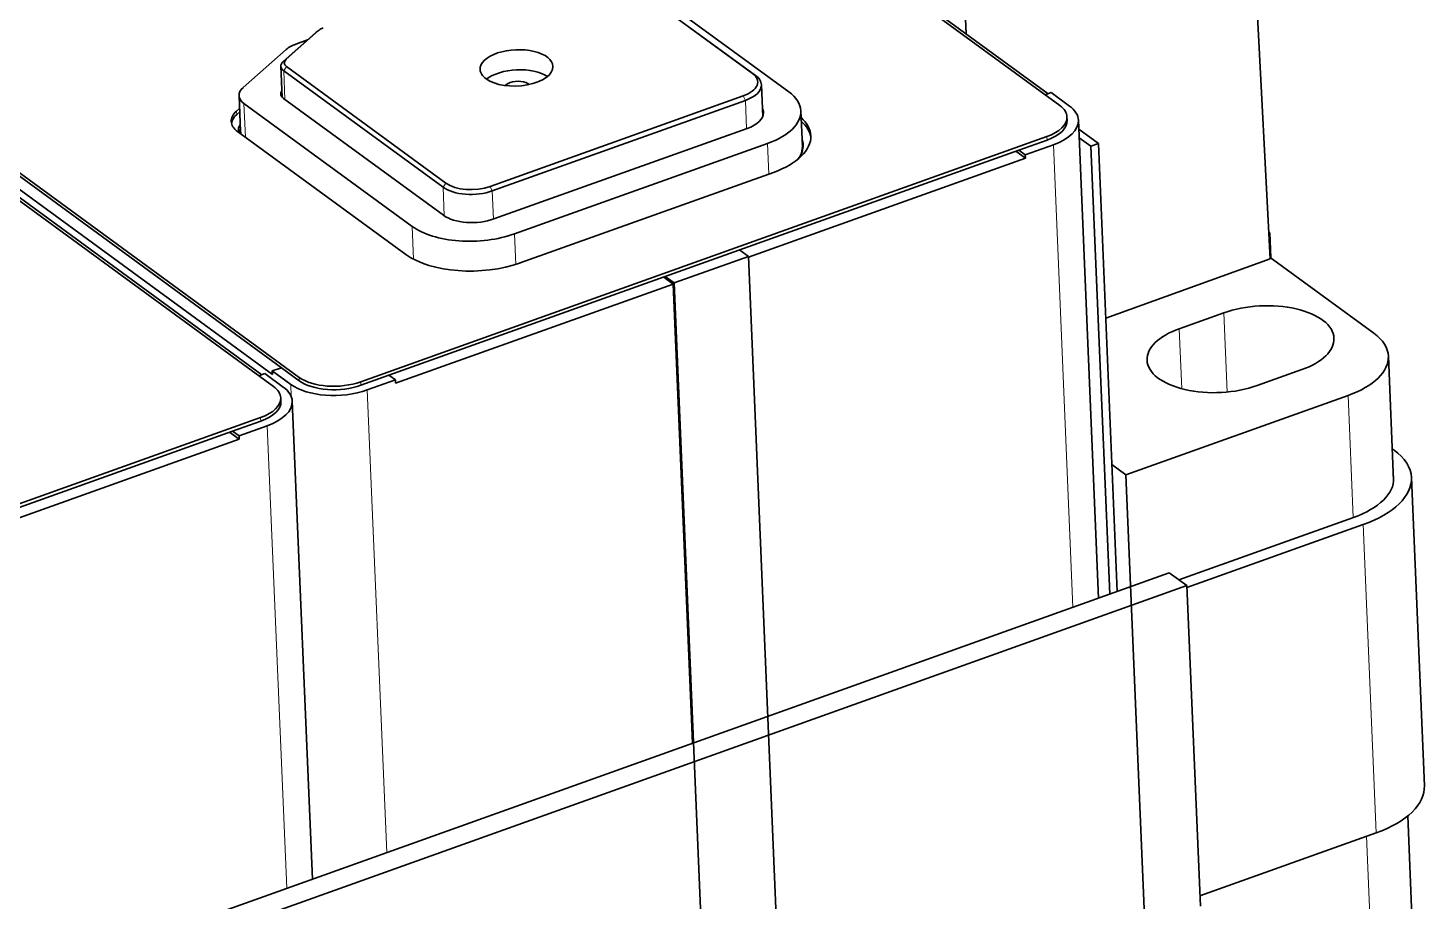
# Model space of a CAD drawing. Extents: x -1334 to -16, y -214 to 699.
# Drawn here: x -163.3 to -84.6, y 177.6 to 226.7 of the extents above; entities that cross this region are included whole.
import ezdxf

# ---------------------------------------------------------------- set-up
doc = ezdxf.new("R2010")
doc.units = 0

msp = doc.modelspace()

# ---------------------------------------------------------------- linework, layer by layer
at = {"color": 7, "lineweight": 35}
for p, q in [((-105.317, 222.325), (-182.794, 278.97)), ((-105.974, 222.987), (-181.262, 278.032)), ((-225.539, 263.687), (-148.061, 207.042)), ((-149.5, 206.527), (-226.978, 263.173)), ((-150.157, 207.19), (-225.445, 262.234)), ((-225.027, 262.384), (-149.561, 207.209)), ((-224.525, 262.757), (-149.059, 207.582)), ((-93.496, 213.713), (-94.582, 234.432)), ((-103.134, 194.632), (-104.265, 221.493)), ((-144.603, 206.79), (-106.041, 220.578)), ((-143.014, 207.16), (-107.614, 219.818)), ((-103.563, 220.032), (-102.503, 194.858)), ((-103.145, 220.182), (-102.085, 195.008)), ((-122.809, 213.842), (-119.764, 141.516)), ((-125.95, 186.475), (-127.036, 212.287)), ((-123.946, 140.02), (-126.991, 212.346)), ((-147.318, 178.835), (-148.449, 205.696)), ((-188.787, 190.992), (-150.224, 204.78)), ((-187.197, 191.363), (-151.797, 204.02)), ((-101.595, 201.561), (-99.374, 148.806)), ((-411.024, 84.547), (-99.159, 196.054)), ((-412.694, 82.878), (-98.175, 195.334)), ((-85.762, 182.386), (-84.622, 155.314))]:
    msp.add_line(p, q, dxfattribs=at)
at = {"color": 7, "lineweight": 35, "ltscale": 0.287861}
for p, q in [((-122.58, 224.12), (-131.876, 230.916)), ((-122.406, 224.007), (-131.701, 230.803)), ((-129.837, 229.886), (-120.542, 223.09))]:
    msp.add_line(p, q, dxfattribs=at)
at = {"color": 7, "lineweight": 35, "ltscale": 0.055768}
msp.add_line((-110.679, 228.588), (-110.585, 226.359), dxfattribs=at)
at = {"color": 7, "lineweight": 35, "ltscale": 0.060867}
for p, q in [((-147.134, 226.412), (-148.956, 224.798)), ((-146.968, 226.541), (-148.791, 224.926))]:
    msp.add_line(p, q, dxfattribs=at)
at = {"color": 7, "lineweight": 35, "ltscale": 0.01744}
msp.add_line((-148.246, 225.774), (-147.589, 226.009), dxfattribs=at)
at = {"color": 7, "lineweight": 13, "ltscale": 0.005235}
for p, q in [((-146.968, 226.541), (-147.134, 226.412)), ((-148.791, 224.926), (-148.956, 224.798))]:
    msp.add_line(p, q, dxfattribs=at)
at = {"color": 7, "lineweight": 35, "ltscale": 0.00502}
msp.add_line((-146.942, 226.563), (-147.101, 226.44), dxfattribs=at)
at = {"color": 7, "lineweight": 35, "ltscale": 0.080984}
msp.add_line((-151.208, 223.327), (-148.783, 225.475), dxfattribs=at)
at = {"color": 7, "lineweight": 35, "ltscale": 0.043368}
msp.add_line((-149.092, 224.532), (-149.019, 222.799), dxfattribs=at)
at = {"color": 7, "lineweight": 13, "ltscale": 0.007068}
for p, q in [((-148.769, 224.508), (-148.929, 224.275)), ((-139.812, 217.959), (-139.972, 217.726))]:
    msp.add_line(p, q, dxfattribs=at)
at = {"color": 7, "lineweight": 35, "ltscale": 0.277396}
for p, q in [((-148.929, 224.275), (-139.972, 217.726)), ((-148.769, 224.508), (-139.812, 217.959))]:
    msp.add_line(p, q, dxfattribs=at)
at = {"color": 7, "lineweight": 13, "ltscale": 0.040201}
msp.add_line((-148.929, 224.275), (-148.862, 222.668), dxfattribs=at)
at = {"color": 7, "lineweight": 13, "ltscale": 0.005206}
msp.add_line((-122.58, 224.12), (-122.406, 224.007), dxfattribs=at)
at = {"color": 7, "lineweight": 35, "ltscale": 0.044632}
msp.add_line((-122.081, 223.493), (-122.006, 221.709), dxfattribs=at)
at = {"color": 7, "lineweight": 35, "ltscale": 0.049865}
for p, q in [((-151.355, 220.882), (-151.439, 222.875)), ((-119.867, 222.024), (-119.783, 220.031))]:
    msp.add_line(p, q, dxfattribs=at)
at = {"color": 7, "lineweight": 35, "ltscale": 0.278243}
msp.add_line((-148.933, 222.72), (-139.948, 216.151), dxfattribs=at)
at = {"color": 7, "lineweight": 35, "ltscale": 0.377548}
for p, q in [((-137.322, 217.778), (-123.102, 222.862)), ((-137.206, 217.525), (-122.985, 222.609)), ((-137.113, 215.945), (-122.892, 221.029)), ((-121.744, 220.19), (-135.964, 215.106)), ((-135.631, 213.48), (-121.411, 218.565))]:
    msp.add_line(p, q, dxfattribs=at)
at = {"color": 7, "lineweight": 13, "ltscale": 0.00697}
for p, q in [((-123.102, 222.862), (-122.985, 222.609)), ((-137.322, 217.778), (-137.206, 217.525))]:
    msp.add_line(p, q, dxfattribs=at)
at = {"color": 7, "lineweight": 35, "ltscale": 0.008939}
for p, q in [((-105.805, 223.048), (-106.141, 222.928)), ((-149.988, 207.25), (-150.324, 207.13))]:
    msp.add_line(p, q, dxfattribs=at)
at = {"color": 7, "lineweight": 35, "ltscale": 0.032003}
for p, q in [((-104.771, 222.293), (-105.805, 223.048)), ((-148.954, 206.495), (-149.988, 207.25)), ((-149.57, 207.4), (-148.536, 206.644))]:
    msp.add_line(p, q, dxfattribs=at)
at = {"color": 7, "lineweight": 35, "ltscale": 0.005689}
for p, q in [((-151.409, 222.164), (-151.579, 222.013)), ((-151.401, 221.969), (-151.571, 221.819))]:
    msp.add_line(p, q, dxfattribs=at)
at = {"color": 7, "lineweight": 13, "ltscale": 0.004878}
for p, q in [((-151.579, 222.013), (-151.571, 221.819)), ((-106.041, 220.578), (-106.033, 220.383)), ((-148.061, 207.042), (-148.053, 206.847)), ((-144.603, 206.79), (-144.595, 206.595)), ((-150.224, 204.78), (-150.216, 204.585))]:
    msp.add_line(p, q, dxfattribs=at)
at = {"color": 7, "lineweight": 35, "ltscale": 0.292894}
for p, q in [((-141.705, 215.523), (-151.163, 222.438)), ((-151.521, 220.863), (-142.063, 213.948))]:
    msp.add_line(p, q, dxfattribs=at)
at = {"color": 7, "lineweight": 13, "ltscale": 0.04742}
msp.add_line((-151.083, 220.543), (-151.163, 222.438), dxfattribs=at)
at = {"color": 7, "lineweight": 13, "ltscale": 0.039759}
msp.add_line((-122.985, 222.609), (-122.918, 221.02), dxfattribs=at)
at = {"color": 7, "lineweight": 35, "ltscale": 0.004878}
for p, q in [((-104.91, 221.683), (-104.902, 221.488)), ((-149.094, 205.885), (-149.085, 205.69))]:
    msp.add_line(p, q, dxfattribs=at)
at = {"color": 7, "lineweight": 35, "ltscale": 0.041975}
for p, q in [((-107.614, 219.818), (-106.033, 220.383)), ((-107.253, 219.554), (-105.672, 220.119)), ((-151.797, 204.02), (-150.216, 204.585)), ((-151.436, 203.756), (-149.855, 204.321))]:
    msp.add_line(p, q, dxfattribs=at)
at = {"color": 7, "lineweight": 35, "ltscale": 0.034039}
msp.add_line((-103.145, 220.182), (-104.244, 220.985), dxfattribs=at)
at = {"color": 7, "lineweight": 35, "ltscale": 0.020474}
msp.add_line((-103.563, 220.032), (-104.224, 220.515), dxfattribs=at)
at = {"color": 7, "lineweight": 13, "ltscale": 0.043001}
msp.add_line((-121.672, 218.471), (-121.744, 220.19), dxfattribs=at)
at = {"color": 7, "lineweight": 35, "ltscale": 0.01668}
for p, q in [((-107.245, 219.363), (-107.784, 219.757)), ((-127.036, 212.287), (-127.575, 212.681)), ((-151.428, 203.566), (-151.967, 203.959))]:
    msp.add_line(p, q, dxfattribs=at)
at = {"color": 7, "lineweight": 35, "ltscale": 0.011176}
for p, q in [((-107.614, 219.818), (-107.253, 219.554)), ((-142.653, 206.897), (-143.014, 207.16)), ((-151.797, 204.02), (-151.436, 203.756))]:
    msp.add_line(p, q, dxfattribs=at)
at = {"color": 7, "lineweight": 35, "ltscale": 0.00477}
for p, q in [((-107.245, 219.363), (-107.253, 219.554)), ((-149.561, 207.209), (-149.57, 207.4)), ((-142.645, 206.706), (-142.653, 206.897)), ((-151.428, 203.566), (-151.436, 203.756))]:
    msp.add_line(p, q, dxfattribs=at)
at = {"color": 7, "lineweight": 13}
for p, q in [((-105.672, 220.119), (-104.577, 194.116)), ((-143.139, 180.329), (-144.234, 206.331)), ((-149.855, 204.321), (-148.761, 178.319)), ((-88.069, 181.244), (-86.891, 153.27))]:
    msp.add_line(p, q, dxfattribs=at)
at = {"color": 7, "lineweight": 35, "ltscale": 0.011104}
msp.add_line((-103.563, 220.032), (-103.145, 220.182), dxfattribs=at)
at = {"color": 7, "lineweight": 35, "ltscale": 0.413167}
for p, q in [((-122.807, 213.799), (-107.245, 219.363)), ((-166.99, 198.001), (-151.428, 203.566))]:
    msp.add_line(p, q, dxfattribs=at)
at = {"color": 7, "lineweight": 13, "ltscale": 0.040166}
msp.add_line((-139.972, 217.726), (-139.905, 216.121), dxfattribs=at)
at = {"color": 7, "lineweight": 13, "ltscale": 0.039754}
msp.add_line((-137.206, 217.525), (-137.139, 215.936), dxfattribs=at)
at = {"color": 7, "lineweight": 13, "ltscale": 0.046127}
msp.add_line((-141.627, 213.68), (-141.705, 215.523), dxfattribs=at)
at = {"color": 7, "lineweight": 13, "ltscale": 0.042854}
msp.add_line((-135.964, 215.106), (-135.892, 213.393), dxfattribs=at)
at = {"color": 7, "lineweight": 35, "ltscale": 0.001797}
msp.add_line((-93.575, 215.206), (-93.517, 215.164), dxfattribs=at)
at = {"color": 7, "lineweight": 35, "ltscale": 0.001454}
msp.add_line((-93.571, 215.144), (-93.517, 215.164), dxfattribs=at)
at = {"color": 7, "lineweight": 35, "ltscale": 0.035265}
msp.add_line((-93.517, 215.164), (-93.457, 213.755), dxfattribs=at)
at = {"color": 7, "lineweight": 35, "ltscale": 0.015452}
for p, q in [((-122.809, 213.842), (-123.308, 214.206)), ((-127.49, 212.711), (-126.991, 212.346))]:
    msp.add_line(p, q, dxfattribs=at)
at = {"color": 7, "lineweight": 35, "ltscale": 0.111043}
msp.add_line((-126.991, 212.346), (-122.809, 213.842), dxfattribs=at)
at = {"color": 7, "lineweight": 35, "ltscale": 0.245622}
msp.add_line((-93.496, 213.713), (-102.731, 210.36), dxfattribs=at)
at = {"color": 7, "lineweight": 35, "ltscale": 0.180763}
msp.add_line((-87.663, 209.518), (-93.5, 213.786), dxfattribs=at)
at = {"color": 7, "lineweight": 35, "ltscale": 0.414415}
msp.add_line((-142.645, 206.706), (-127.036, 212.287), dxfattribs=at)
at = {"color": 7, "lineweight": 35, "ltscale": 0.066626}
for p, q in [((-98.601, 209.775), (-96.091, 210.672)), ((-91.717, 207.474), (-94.227, 206.577))]:
    msp.add_line(p, q, dxfattribs=at)
at = {"color": 7, "lineweight": 13, "ltscale": 0.11152}
msp.add_line((-96.091, 210.672), (-95.904, 206.215), dxfattribs=at)
at = {"color": 7, "lineweight": 13, "ltscale": 0.08448}
msp.add_line((-98.601, 209.775), (-98.459, 206.398), dxfattribs=at)
at = {"color": 7, "lineweight": 35, "ltscale": 0.175212}
msp.add_line((-86.85, 208.234), (-86.555, 201.231), dxfattribs=at)
at = {"color": 7, "lineweight": 35, "ltscale": 0.013547}
msp.add_line((-149.059, 207.582), (-149.57, 207.4), dxfattribs=at)
at = {"color": 7, "lineweight": 35, "ltscale": 0.031157}
msp.add_line((-149.059, 207.582), (-148.053, 206.847), dxfattribs=at)
at = {"color": 7, "lineweight": 35, "ltscale": 0.041974}
for p, q in [((-144.595, 206.595), (-143.014, 207.16)), ((-144.234, 206.331), (-142.653, 206.897))]:
    msp.add_line(p, q, dxfattribs=at)
at = {"color": 7, "lineweight": 13, "ltscale": 0.01706}
msp.add_line((-148.536, 206.644), (-148.507, 205.963), dxfattribs=at)
at = {"color": 7, "lineweight": 35, "ltscale": 0.331429}
msp.add_line((-89.112, 206.024), (-101.595, 201.561), dxfattribs=at)
at = {"color": 7, "lineweight": 13, "ltscale": 0.171771}
msp.add_line((-89.112, 206.024), (-88.823, 199.16), dxfattribs=at)
at = {"color": 7, "lineweight": 35, "ltscale": 0.003129}
msp.add_line((-86.631, 203.029), (-86.53, 202.956), dxfattribs=at)
at = {"color": 7, "lineweight": 35, "ltscale": 0.024471}
msp.add_line((-101.595, 201.561), (-102.385, 202.139), dxfattribs=at)
at = {"color": 7, "lineweight": 35, "ltscale": 0.433611}
msp.add_line((-84.825, 184.085), (-85.554, 201.414), dxfattribs=at)
at = {"color": 7, "lineweight": 35, "ltscale": 0.26024}
msp.add_line((-98.617, 195.658), (-88.815, 199.162), dxfattribs=at)
at = {"color": 7, "lineweight": 35, "ltscale": 0.262888}
for p, q in [((-98.17, 195.222), (-88.268, 198.763)), ((-97.44, 177.893), (-87.539, 181.433))]:
    msp.add_line(p, q, dxfattribs=at)
at = {"color": 7, "lineweight": 13, "ltscale": 0.433611}
msp.add_line((-87.539, 181.433), (-88.268, 198.763), dxfattribs=at)
at = {"color": 7, "lineweight": 35, "ltscale": 0.030479}
msp.add_line((-99.159, 196.054), (-98.175, 195.334), dxfattribs=at)
at = {"color": 7, "lineweight": 35, "ltscale": 0.450956}
msp.add_line((-97.416, 177.312), (-98.175, 195.334), dxfattribs=at)
at = {"color": 7, "lineweight": 35}
msp.add_arc((-136.007, 222.971), 0.669, 107.31274, 134.71297, dxfattribs=at)
for centre, major_axis, start_param, end_param in [((-146.278, 226.362), (-0.799, -0.034), 5.270367, 5.671569), ((-146.271, 226.189), (0.999, 0.042), 2.529976, 2.592422), ((-146.278, 226.362), (-0.799, -0.034), 5.671569, 5.734014), ((-147.316, 225.095), (1.699, 0.072), 2.128775, 2.592422), ((-135.844, 224.438), (2.048, 0.086), 0.000115, 3.141708), ((-148.093, 224.574), (-0.999, -0.042), 5.734015, 6.283131), ((-148.093, 224.574), (-0.999, -0.042), 6.283131, 6.841164), ((-148.1, 224.747), (0.799, 0.034), 2.592422, 3.699571), ((-135.844, 224.438), (2.048, 0.086), 3.141708, 3.699571), ((-135.844, 224.438), (2.048, 0.086), 3.699571, 6.2833), ((-135.796, 223.311), (2.048, 0.086), 0.58505, 2.556542), ((-135.796, 223.311), (0.749, 0.032), 0.452996, 2.128775), ((-124.086, 223.582), (1.798, 0.076), 5.270367, 6.841164), ((-124.079, 223.409), (-1.998, -0.084), 2.128775, 3.141708), ((-124.079, 223.409), (-1.998, -0.084), 3.141708, 3.699571), ((-149.74, 222.946), (1.699, 0.072), 2.592422, 3.141539), ((-149.74, 222.946), (1.699, 0.072), 3.141539, 3.699571), ((-148.096, 223.019), (-0.999, -0.042), 5.909816, 6.283131), ((-148.096, 223.019), (-0.999, -0.042), 6.283131, 6.841164), ((-124.013, 221.849), (-4.146, -0.175), 3.141708, 3.699571), ((-149.68, 221.521), (2.198, 0.093), 2.592422, 3.141539), ((-124.013, 221.849), (-2.048, -0.086), 2.128775, 3.141708), ((-124.013, 221.849), (-2.048, -0.086), 3.141708, 3.362921), ((-124.013, 221.849), (-4.146, -0.175), 2.128775, 3.141708), ((-107.408, 221.577), (2.498, 0.105), 0.000115, 0.557978), ((-107.373, 221.362), (3.107, 0.131), 0.000115, 0.557978), ((-149.68, 221.521), (2.198, 0.093), 3.141539, 3.699571), ((-149.672, 221.326), (2.198, 0.093), 2.592422, 3.052416), ((-149.965, 221.036), (-1.499, -0.063), 5.906551, 6.283131), ((-123.953, 220.424), (4.646, 0.196), 0.000115, 0.468001), ((-123.945, 220.229), (4.646, 0.196), 0.042151, 0.468001), ((-107.408, 221.577), (2.498, 0.105), 5.270367, 6.2833), ((-107.4, 221.382), (-2.498, -0.105), 2.128775, 3.141708), ((-107.373, 221.362), (3.107, 0.131), 5.270367, 6.2833), ((-149.965, 221.036), (-1.499, -0.063), 6.283131, 6.551933), ((-149.954, 220.776), (1.499, 0.063), 2.764958, 2.966535), ((-149.657, 220.954), (1.699, 0.072), 3.141539, 3.347924), ((-123.953, 220.424), (4.646, 0.196), 5.270367, 6.2833), ((-123.933, 219.943), (-4.196, -0.177), 3.141708, 3.295902), ((-123.933, 219.943), (-4.196, -0.177), 2.756774, 3.141708), ((-123.929, 219.856), (4.146, 0.175), 6.012029, 6.2833), ((-123.922, 219.683), (4.196, 0.177), 0.062239, 0.154309), ((-138.306, 218.497), (1.798, 0.076), 3.699571, 5.270367), ((-138.299, 218.324), (-1.998, -0.084), 0.557978, 2.128775), ((-138.233, 216.765), (-2.048, -0.086), 0.557978, 2.128775), ((-138.233, 216.765), (-4.146, -0.175), 0.557978, 2.128775), ((-138.173, 215.339), (4.646, 0.196), 3.699571, 5.270367), ((-93.904, 209.073), (-3.996, -0.168), 3.141708, 5.270367), ((-96.414, 208.176), (3.996, 0.168), 2.128775, 3.141708), ((-91.846, 208.023), (-4.996, -0.21), 3.141708, 3.699571), ((-93.904, 209.073), (-3.996, -0.168), 2.128775, 3.141708), ((-96.414, 208.176), (3.996, 0.168), 3.141708, 5.270367), ((-91.846, 208.023), (-4.996, -0.21), 2.128775, 3.141708), ((-145.97, 207.789), (2.498, 0.105), 3.699571, 5.270367), ((-151.591, 205.78), (2.498, 0.105), 0.000115, 0.557978), ((-151.556, 205.565), (3.107, 0.131), 0.000115, 0.557978), ((-145.935, 207.575), (3.107, 0.131), 3.699571, 5.270367), ((-145.962, 207.595), (-2.498, -0.105), 0.557978, 2.128775), ((-151.591, 205.78), (2.498, 0.105), 5.270367, 6.2833), ((-151.583, 205.585), (-2.498, -0.105), 2.128775, 3.141708), ((-151.556, 205.565), (3.107, 0.131), 5.270367, 6.2833), ((-91.549, 201.161), (5.995, 0.252), 0.000115, 0.557978), ((-91.549, 201.161), (5.995, 0.252), 5.270367, 6.2833), ((-91.549, 201.161), (4.996, 0.21), 0.000115, 0.056172), ((-91.549, 201.161), (4.996, 0.21), 5.270367, 6.2833), ((-90.819, 183.832), (5.995, 0.252), 5.270367, 6.2833)]:
    msp.add_ellipse(centre, major_axis=major_axis, ratio=0.497921, start_param=start_param, end_param=end_param, dxfattribs=at)

doc.saveas('drawing.dxf')
